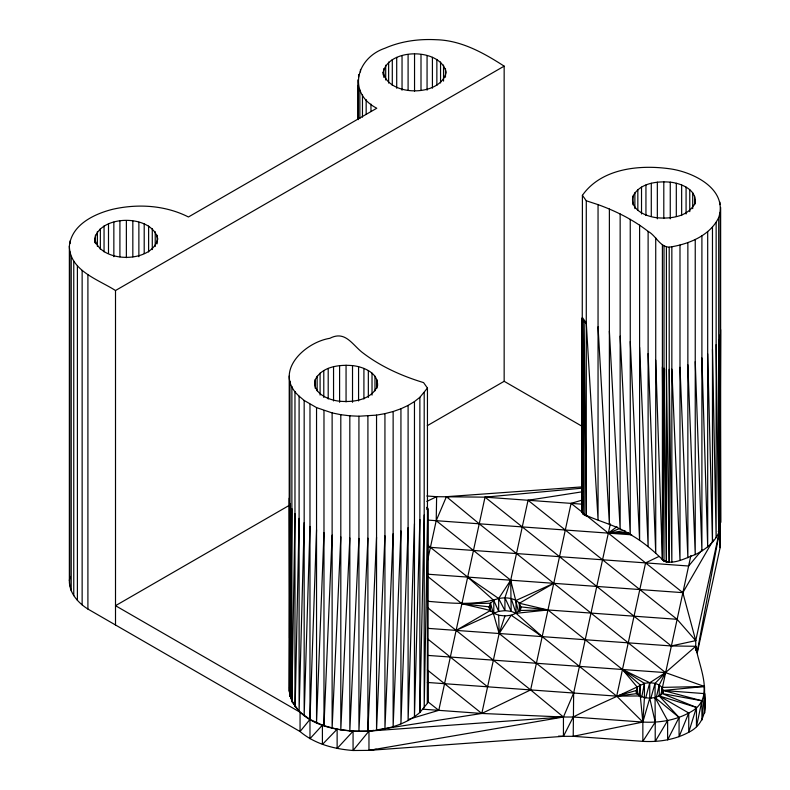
<?xml version="1.0" encoding="UTF-8"?>
<svg xmlns="http://www.w3.org/2000/svg" width="790" height="790" viewBox="0 0 790 790"><rect width="100%" height="100%" fill="white"/><g stroke="black" fill="none" stroke-linecap="round" stroke-linejoin="round"><path stroke-width="1.19" d="M586.279 200.779L598.05 204.63L598.05 519.79L586.279 322.991L582.408 317.531L582.023 512.019L582.605 513.628C597.832 521.341 615.637 524.866 630.252 534.504C642.863 541.535 653.853 550.986 664.005 561.127C674.502 564.751 685.483 557.947 695.24 554.629C704.907 549.82 714.249 542.898 718.702 532.737L718.702 217.576C728.183 188.672 692.445 171.618 669.051 168.695C638.932 164.606 601.269 168.497 582.408 195.328L582.023 512.019L586.279 515.939L586.279 200.779L582.408 195.328M427.844 628.356L671.273 645.953L695.743 646.289C699.051 668.458 716.846 699.624 688.742 712.985C674.769 720.559 658.593 722.929 642.853 722.06L573.224 717.024L563.438 717.024L368.969 731.086C339.631 732.705 295.361 725.556 289.219 691.151L289.96 503.457M720.085 469.467L720.638 329.608M697.086 652.688L720.213 527.75L720.302 519.188L720.095 547.658L697.293 652.767M289.555 694.529L290.345 696.622L291.885 508.661M720.302 519.188L720.213 527.75L718.702 339.779M299.094 711.069L291.885 701.619L294.966 513.678M582.408 510.488L582.635 496.979M295.174 706.319L299.104 518.378M424.2 514.981L419.865 712.481C405.813 724.588 387.1 729.555 368.969 731.086L353.071 750.5C334.18 749.009 314.766 744.081 300.062 731.53L87.907 609.051C78.111 602.879 69.085 592.875 69.362 580.62L69.362 246.164C71.446 224.824 94.069 213.991 112.506 209.33C137.667 203.553 165.199 205.183 188.435 216.983L376.781 108.24C347.007 92.874 356.31 57.937 384.997 48.22C401.053 41.159 418.868 38.789 436.297 39.727C461.36 40.359 483.648 52.92 504.158 66.143L504.158 381.303L582.951 426.798M304.17 522.664L299.104 711.336L299.104 396.175C272.906 372.357 304.298 342.425 329.855 338.308C344.825 330.526 351.56 343.63 361.731 352.004C380.02 366.264 401.478 375.902 423.578 382.607L427.449 388.068L427.449 703.228L419.865 712.481L419.865 397.311L427.449 388.068M419.865 519.524L414.464 716.737L414.464 401.567L419.865 397.311M309.976 526.456L304.17 715.621L304.17 400.461L299.104 396.175M414.464 523.78L408.104 720.589L408.104 405.418L414.464 401.567M316.543 529.813L309.976 719.413L300.062 731.53L300.062 712.234L115.508 605.693L289.555 505.205M408.104 527.631L400.935 723.926L400.935 408.766L408.104 405.418M323.979 532.737L316.543 722.771L316.543 407.61L304.17 400.461M400.935 530.969L393.134 726.682L393.134 411.521L400.935 408.766M376.544 537.328L367.903 731.155L353.071 731.204L337.132 729.2L323.979 725.694L332.126 535.126M393.134 533.724L384.937 728.805L384.937 413.644L393.134 411.521M384.937 535.847L376.544 730.286L376.544 415.125L384.937 413.644M340.806 536.904L332.126 728.084L332.126 412.913L316.543 407.61M349.822 538.01L340.806 729.861L340.806 414.691L332.126 412.913M358.927 538.434L349.822 730.967L349.822 415.807L340.806 414.691M367.903 538.197L358.927 731.392L358.927 416.231L349.822 415.807M637.115 694.469L637.461 687.399L622.461 669.495L547.964 609.969L519.386 603.244C514.162 597.675 505.758 597.151 498.668 598.514C475.778 605.683 451.05 603.313 427.469 601.259M637.461 693.432L637.461 687.399L636.365 690.47L637.461 693.541L640.285 695.941L644.433 697.57L642.853 722.06L642.853 741.356C658.593 742.225 674.769 739.855 688.742 732.281C703.939 724.865 706.951 709.153 704.621 693.63L663.146 690.47L662.04 687.399C657.606 682.659 650.456 682.214 644.433 683.38C621.187 694.993 596.539 704.976 573.224 717.024L563.438 736.32L368.969 750.382L353.071 750.5L353.071 731.204L337.132 748.495L337.132 729.2L322.409 744.437L322.409 725.141L309.976 719.413L300.062 712.234M662.988 692.79L663.146 690.47L704.463 686.49L704.621 712.926L704.463 686.49L665.496 672.606L428.21 655.443M520.501 609.218L520.679 606.858L519.386 603.244L553.741 583.326L516.067 600.43L516.067 613.297L542.177 636.621L616.684 696.138L642.853 722.06L649.755 698.202L655.068 697.57L659.225 695.941L662.04 693.541L663.146 690.47L701.925 700.789L701.925 720.085L704.621 693.63M289.624 691.576L289.555 687.004M638.873 695.852L640.285 685.009L622.461 669.495L649.755 682.738L665.496 672.606L695.743 646.289L696.632 652.362M69.362 580.62L69.984 576.414M660.628 695.852L690.875 555.577M383.15 72.413C388.473 47.667 440.632 47.667 446.172 72.275C440.85 97.022 388.69 97.022 383.15 72.413L383.15 74.882M315.22 379.694C311.843 393.341 328.729 400.145 339.601 401.221C352.844 402.396 370.184 400.313 376.899 387.149C380.267 373.502 363.39 366.698 352.518 365.612C339.266 364.437 321.935 366.521 315.22 379.694L315.22 388.246M632.958 196.246C629.581 209.893 646.467 216.697 657.339 217.783C670.582 218.948 687.922 216.865 694.637 203.702C698.005 190.054 681.128 183.25 670.256 182.164C657.013 180.999 639.673 183.083 632.958 196.246L632.958 204.798M94.741 238.787C100.281 214.179 152.44 214.179 157.763 238.926C152.223 263.534 100.063 263.534 94.741 238.787L94.741 242.491M641.668 697.323L644.433 683.38L622.461 669.495M427.657 560.08L436.208 520.689L446.419 496.693L583.04 486.818M409.2 719.137L438.776 710.348L485.021 497.147L583.06 488.082M582.655 491.736L528.046 500.268L510.705 580.216L504.929 597.763L504.929 610.631L511.189 611.371L516.067 613.297L547.964 609.969L677.06 619.301L695.743 640.641L695.743 650.288M582.911 499.863L571.081 503.378L530.623 689.917L481.811 713.459L376.247 729.95M610.344 523.869L573.649 693.028L563.438 717.024L563.438 736.32L573.224 736.32L642.853 741.356L655.216 722.149L655.068 697.57L679.074 717.438L679.074 736.734L688.742 712.985L659.225 695.941L679.074 717.438L667.619 739.884L667.619 720.589L655.068 697.57M427.341 682.451L616.684 696.138L645.588 562.895L658.899 556.476M426.857 495.992L436.633 496.693L485.021 497.147L671.273 645.953L695.743 640.641L720.095 528.362L718.258 531.522M656.451 696.78L659.225 685.009L665.496 672.606L479.234 523.8L446.419 496.693L448.888 496.762M571.081 503.378L582.023 512.019L582.408 317.531M645.687 697.985L649.755 682.738L649.755 698.419M650.753 698.538L655.068 683.38L665.496 672.606M719.058 531.65L720.095 528.362L720.095 547.658L720.213 212.589M519.386 610.473L547.964 609.969L520.679 606.858L519.386 610.473L516.067 613.287L511.189 615.212L504.929 615.953L499.152 633.511L481.811 713.459L422.798 709.193M427.558 545.051L467.68 577.095L493.79 600.43L490.472 603.244L489.178 606.858L489.662 610.324M598.05 204.63C615.904 211.088 633.106 219.679 648.116 231.391C655.898 235.509 659.65 246.766 669.199 247.191C688.317 244.278 709.776 236.052 718.702 217.576M713.37 539.955L682.837 592.658L695.743 640.641M667.619 720.589L655.216 741.445L655.216 722.149L649.755 698.202L644.433 697.57M701.994 550.008L688.613 566.005L427.963 547.164M322.409 725.141L309.976 738.709L309.976 404.253M289.219 375.991L289.219 691.151L289.644 690.835M586.723 515.781L608.33 533.132L616.951 526.654M69.362 246.164C69.787 270.772 98.671 279.66 115.508 290.522L504.158 66.143M427.291 425.692L504.158 381.303M426.857 501.393L436.633 496.693L436.208 520.689L510.705 580.216L518.368 611.282M467.68 577.095L498.668 598.514L504.929 610.631L498.668 611.371L493.79 613.297L456.116 630.4L490.472 610.473L493.79 613.287L498.668 615.212L504.929 615.953M428.338 574.251L682.837 592.658L608.33 533.132L619.39 528.648M427.509 576.275L461.893 603.748L490.472 603.244L499.152 633.511L573.649 693.028L573.224 736.32L642.853 722.06L640.285 695.941L616.684 696.138L636.365 690.47L636.473 692.83M373.818 730.325L368.969 731.086L368.969 750.382L563.438 717.024L530.623 689.917L427.459 607.51M368.969 750.382L376.247 749.246M629.284 533.211L608.33 533.132L624.92 530.564M616.684 696.138L637.461 693.541M358.927 416.231L376.544 415.125M608.33 533.132L627.961 532.539M704.463 686.49L662.04 687.399L662.04 693.432M563.438 717.024L481.811 713.459L427.36 669.96M558.56 736.112L563.438 736.32M485.021 497.147L582.141 504.178M427.597 520.067L631.694 534.82M659.225 695.941L696.454 707.406L696.454 726.701L701.925 700.789L662.04 693.541L696.454 707.406L688.742 732.281L688.742 712.985M669.199 247.191L669.199 562.352L662.395 559.893L655.73 360.141M586.279 322.991L582.605 320.671L582.023 319.061L586.279 322.991L582.605 320.671L582.605 513.628L586.279 515.939L584.146 322.053L584.146 515.011L582.605 320.671M666.405 246.845L666.405 562.016L662.395 559.893L662.395 244.732M542.177 636.621L511.189 615.212L499.152 633.511L498.668 615.212M438.776 710.348L427.834 701.698L427.746 672.142M528.046 500.268L677.06 619.301M427.41 638.735L487.588 686.806M504.929 597.763L511.189 611.371L510.705 580.216L498.668 598.514L498.668 611.371L493.79 600.43L493.79 613.297M290.72 697.619L291.846 700.602M427.252 507.131L427.262 509.599L427.252 507.131L427.834 508.74L427.834 701.698L427.449 703.228L427.834 508.74L424.2 707.929L424.2 392.768M511.189 598.514L516.067 613.297M520.037 611.49L519.386 603.244L519.386 611.43M598.05 326.833L609.376 524.185L609.376 209.024M609.376 331.227L620.15 529.102L620.15 213.942M620.15 336.145L630.252 534.504L630.252 219.334M630.252 341.547L639.604 540.34L639.604 225.17M671.846 369.167L679.993 560.248L679.993 245.088M639.604 347.383L648.116 546.552L648.116 231.391M679.993 367.301L687.863 557.75L687.863 242.579M687.863 364.792L695.24 554.629L695.24 239.469M648.116 353.594L655.73 553.099L655.73 237.928M695.24 361.672L701.905 550.956L701.905 235.795M701.905 357.998L707.692 546.818L707.692 231.658M707.692 353.861L712.471 542.315L712.471 227.155M712.471 349.358L716.145 537.585L716.145 222.425M716.145 344.628L718.702 532.737M669.199 369.394L671.846 562.125L671.846 246.964M666.405 369.058L669.199 562.352M664.005 368.17L666.405 562.016M662.395 366.935L664.005 561.127L664.005 245.957M720.213 334.792L720.638 522.565L720.638 207.405M582.023 319.061L582.605 513.628M289.219 498.194L289.535 638.103M719.897 202.151L719.897 204.59M695.309 199.979L695.309 203.642M694.637 196.246L694.637 204.798M692.712 192.75L692.712 208.639M689.759 189.669L689.759 211.661M686.076 187.112L686.076 213.991M681.652 184.988L681.652 215.532M676.309 183.28L676.309 216.272M670.256 182.164L670.256 218.83M663.798 181.779L663.798 218.445M663.146 690.47L663.146 692.889M659.225 685.009L659.225 695.862M657.339 182.164L657.339 218.83M655.068 683.38L655.068 697.846M651.286 183.28L651.286 216.272M645.944 184.988L645.944 215.532M644.433 683.38L644.433 697.846M641.519 187.112L641.519 213.991M640.285 685.009L640.285 695.862M637.836 189.669L637.836 210.436M636.365 690.47L636.365 692.889M634.884 192.75L634.884 208.639M520.679 606.858L520.679 609.199M490.472 603.244L490.472 611.43M445.481 68.552L445.481 77.183M443.536 65.056L443.536 81.094M440.553 61.976L440.553 82.96M436.86 59.428L436.86 85.35M432.416 57.315L432.416 88.164M427.064 55.616L427.064 90.178M421.001 54.52L421.001 90.317M414.543 54.155L414.543 91.176M408.094 54.55L408.094 90.346M402.041 55.675L402.041 90.228M396.708 57.394L396.708 88.243M392.294 59.527L392.294 85.448M388.631 62.094L388.631 83.069M385.698 65.185L385.698 79.987M383.802 68.681L383.802 77.321M377.571 383.417L377.571 385.866M376.899 379.694L376.899 388.246M374.974 376.188L374.974 390.862M372.021 373.107L372.021 395.109M370.964 104.112L370.964 111.518M368.338 370.559L368.338 397.439M367.903 415.984L367.903 731.155M366.165 99.629L366.165 114.441M363.913 368.426L363.913 398.98M362.462 94.899L362.462 117.117M360.467 69.431L360.467 71.9M359.865 90.06L359.865 118.451M358.581 74.635L358.581 77.104M358.571 366.728L358.571 400.945M358.334 85.073L358.334 119.636M357.88 79.899L357.88 119.389M352.518 365.612L352.518 402.278M346.06 365.227L346.06 401.893M339.601 365.612L339.601 402.278M333.548 366.728L333.548 400.945M328.206 368.426L328.206 398.98M323.979 410.524L323.979 725.694M323.781 370.559L323.781 397.439M320.098 373.107L320.098 395.109M317.136 376.198L317.136 390.862M294.966 391.465L294.966 706.625M291.885 386.448L291.885 701.619M289.96 381.244L289.96 696.415M157.121 235.193L157.121 243.833M155.215 231.697L155.215 246.5M152.282 228.606L152.282 249.581M148.619 226.039L148.619 251.961M144.205 223.906L144.205 253.521M138.872 222.188L138.872 256.74M132.829 221.062L132.829 256.859M126.37 220.667L126.37 257.688M119.912 221.032L119.912 256.829M115.508 290.522L115.508 624.989M113.849 222.128L113.849 256.691M108.497 223.827L108.497 253.442M104.053 225.94L104.053 251.862M100.36 228.488L100.36 249.472M97.377 231.569L97.377 246.381M95.432 235.065L95.432 243.695M87.907 274.594L87.907 609.051M82.14 270.437L82.14 604.893M77.4 265.934L77.4 600.39M73.756 261.184L73.756 595.65M71.228 256.335L71.228 590.802M70.142 240.901L70.142 243.369M69.757 251.348L69.757 585.805M489.178 606.858L461.893 603.748L490.472 610.473L489.178 606.858"/></g></svg>
